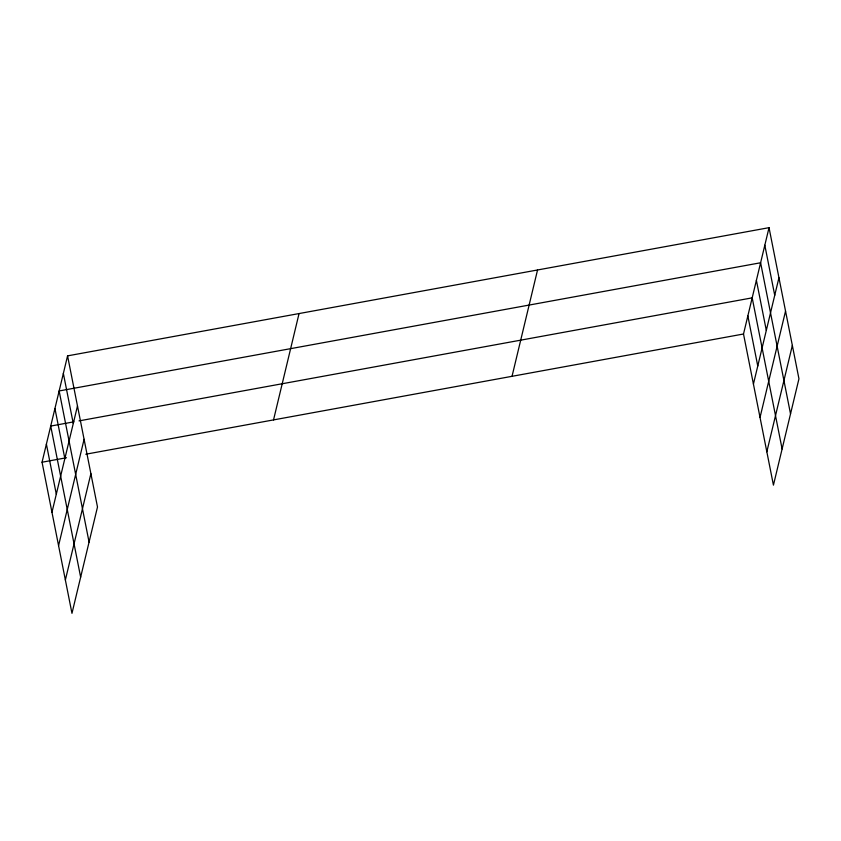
<?xml version="1.0" encoding="UTF-8"?>
<svg xmlns="http://www.w3.org/2000/svg" width="841" height="841" viewBox="0 0 841 841"><rect width="100%" height="100%" fill="white"/><g stroke="black" fill="none" stroke-linecap="round" stroke-linejoin="round"><path stroke-width="1.26" d="M67.564 355.869L97.493 506.997L71.969 613.331L42.05 462.214L67.564 355.869L769.031 227.669L798.95 378.786L773.436 485.131L743.507 334.003L769.031 227.669M51.963 512.295L77.488 405.951M58.565 545.641L84.089 439.296M65.367 579.996L90.891 473.651M273.535 419.901L299.049 313.567M512.032 376.316L537.546 269.972M753.431 384.085L778.945 277.74M760.033 417.43L785.547 311.086M766.834 451.785L792.348 345.441M73.871 421.825L50.723 426.061L80.652 577.178M79.022 420.889L752.19 297.851L782.109 448.968M42.05 462.214L66.481 457.746M85.771 454.224L743.507 334.003M764.816 245.215L774.729 295.286M790.529 413.877L760.611 262.76L59.143 390.96L89.072 542.088M756.395 280.305L766.309 330.387M747.849 315.922L757.762 366.003M63.359 373.415L73.272 423.496M54.938 408.505L64.852 458.587M46.392 444.132L56.305 494.214"/></g></svg>
